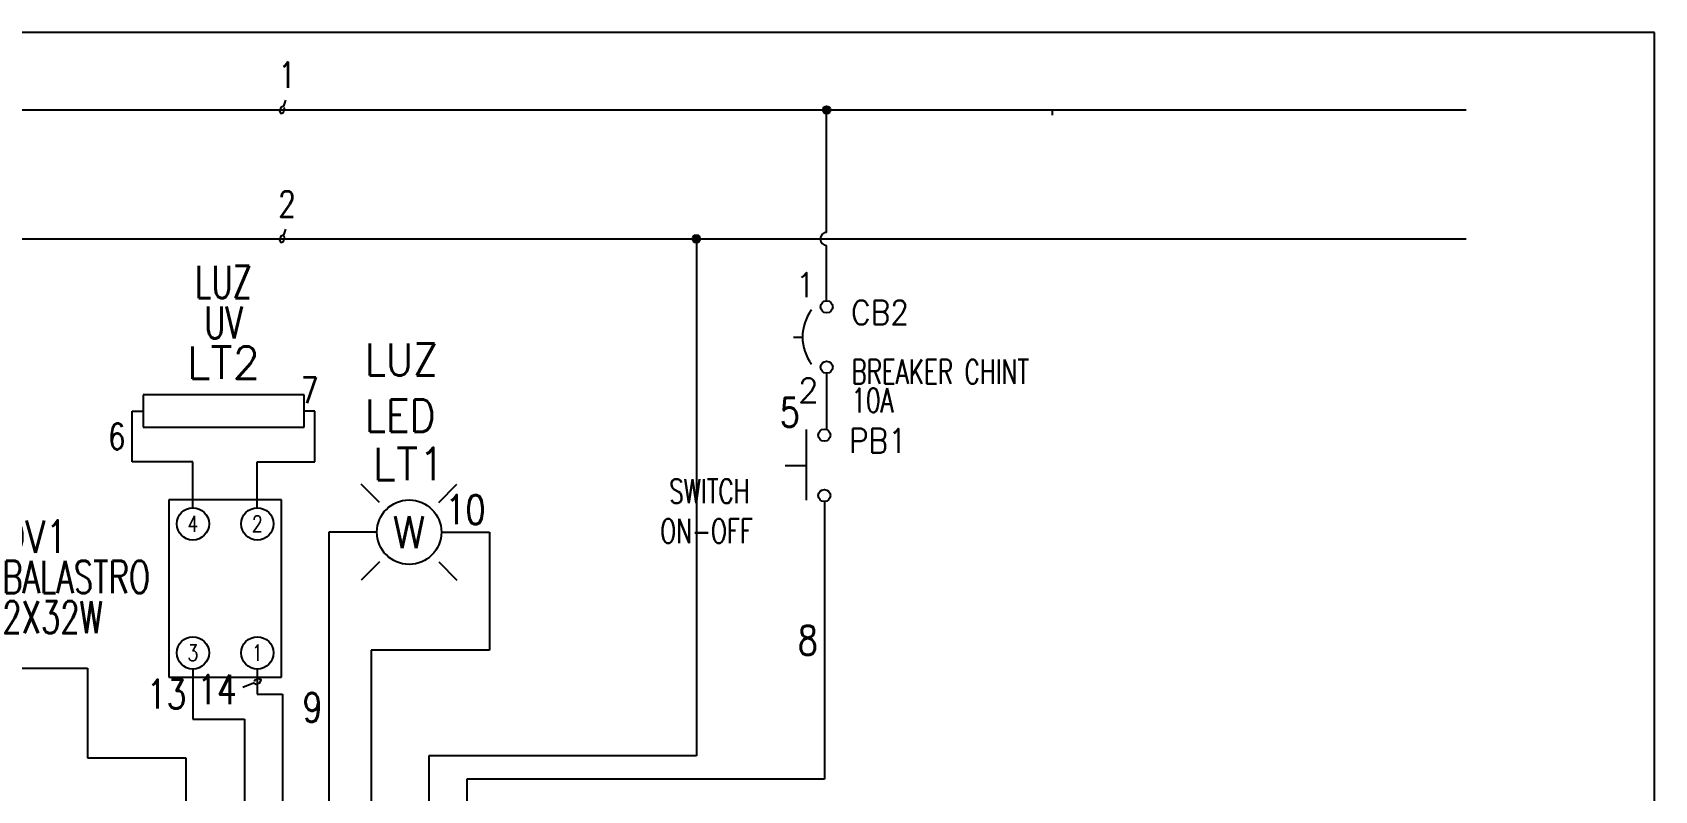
# Model space of a CAD drawing. Header units: millimetres. Extents: x 123.5 to 144.3, y 105.4 to 121.6.
# Drawn here: x 131.67 to 144.26, y 115.71 to 121.59 of the extents above; entities that cross this region are included whole.
import ezdxf
from ezdxf.enums import TextEntityAlignment as Align

# ---------------------------------------------------------------- set-up
doc = ezdxf.new("R2010")
doc.units = ezdxf.units.MM
doc.linetypes.add('HIDDEN2', pattern=[0.1875, 0.125, -0.0625])
for name, color, linetype in [('BLK_12AWG', 7, 'Continuous'), ('DESC', 250, 'Continuous'), ('MISC', 7, 'Continuous'), ('SYMS', 7, 'Continuous'), ('TAGS', 250, 'Continuous'), ('TERMS', 250, 'Continuous'), ('WIRES', 7, 'Continuous')]:
    doc.layers.add(name, color=color, linetype=linetype)
doc.layers.add('WIRENO', color=7, linetype='Continuous', true_color=0x000000)
doc.styles.add('WD', font='romans.shx')

# ---------------------------------------------------------------- blocks, each defined once
blk = doc.blocks.new('WD_WNH')
at = {"linetype": 'Continuous', "style": 'WD', "width": 0.8}
blk.add_attdef('WIRENO', text='', height=0.125, dxfattribs=at).set_placement((0, 0.062), align=Align.CENTER)
at = {"style": 'WD', "flags": 1}
for tag, p in [('W01USER', (0, 0.078)), ('W02USER', (0, 0.07)), ('W03USER', (0, 0.062)), ('W04USER', (0, 0.055)), ('W05USER', (0, 0.047)), ('W06USER', (0, 0.039)), ('W07USER', (0, 0.031)), ('W08USER', (0, 0.023)), ('W09USER', (0, 0.016)), ('W10USER', (0, 0.008))]:
    blk.add_attdef(tag, text='', height=0.005, dxfattribs=at).set_placement(p, align=Align.CENTER)
blk = doc.blocks.new('VPB11')
for p, q in [((-0.0938, 0.1849), (-0.0938, -0.1801)), ((-0.2022, 0), (-0.0938, 0))]:
    blk.add_line(p, q)
for centre in [(0, 0.1562), (0, -0.1562)]:
    blk.add_circle(centre, 0.0312)
at = {"style": 'WD'}
for tag, p, width in [('INST', (0.1269, 0.3902), 0.7), ('LOC', (0.1269, 0.2206), 0.7), ('TAG1', (0.1269, 0.0644), 0.9), ('XREF', (0.1287, -0.09), 0.7), ('DESC1', (0.1287, -0.242), 0.7), ('DESC2', (0.1287, -0.3982), 0.7)]:
    blk.add_attdef(tag, p, '', height=0.125, dxfattribs=dict(at, width=width))
at = {"linetype": 'Continuous', "style": 'WD'}
for tag, height, flags, p in [('TERM01', 0.125, 8, (-0.055, 0.2223)), ('MFG', 0.01, 9, (-0.1421, -0.0881)), ('CAT', 0.01, 9, (-0.1421, -0.0731))]:
    blk.add_attdef(tag, text='', height=height, dxfattribs=dict(at, flags=flags)).set_placement(p, align=Align.RIGHT)
at = {"color": 7, "style": 'WD', "flags": 1}
for tag, p in [('X2TERM01', (0, 0.1875)), ('X8TERM02', (0, -0.1875))]:
    blk.add_attdef(tag, p, '', height=0.0125, dxfattribs=at)
at = {"color": 7, "style": 'WD'}
for tag, p in [('X4LINK', (-0.2656, 0)), ('X1LINK', (0, 0))]:
    blk.add_attdef(tag, p, '', height=0.01, dxfattribs=at)
at = {"style": 'WD'}
for tag, flags, p in [('CONTACT', 1, (-0.1421, -0.0531)), ('FAMILY', 9, (-0.1421, -0.0365))]:
    blk.add_attdef(tag, text='', height=0.01, dxfattribs=dict(at, flags=flags)).set_placement(p, align=Align.RIGHT)
at = {"linetype": 'Continuous', "style": 'WD', "flags": 9}
blk.add_attdef('ASSYCODE', text='', height=0.01, dxfattribs=at).set_placement((-0.1551, -0.1064), align=Align.CENTER)
at = {"linetype": 'Continuous', "style": 'WD', "flags": 8}
blk.add_attdef('TERM02', text='', height=0.125, dxfattribs=at).set_placement((-0.0407, -0.2291), align=Align.TOP_RIGHT)
blk = doc.blocks.new('VCB1')
at = {"linetype": 'HIDDEN2'}
blk.add_line((-0.1712, 0), (-0.125, 0), dxfattribs=at)
for centre in [(0, 0.1562), (0, -0.1562)]:
    blk.add_circle(centre, 0.0312)
blk.add_arc((0.1094, 0), 0.2344, 143.1301, 216.8699)
at = {"style": 'WD'}
for tag, p, width in [('INST', (0.2188, 0.3883), 0.7), ('LOC', (0.2188, 0.2188), 0.7), ('TAG1', (0.1269, 0.0644), 0.9), ('XREF', (0.1287, -0.09), 0.7), ('DESC1', (0.1287, -0.242), 0.7), ('DESC2', (0.1287, -0.3893), 0.7)]:
    blk.add_attdef(tag, p, '', height=0.125, dxfattribs=dict(at, width=width))
at = {"linetype": 'Continuous', "style": 'WD'}
for tag, height, flags, p in [('TERM01', 0.125, 8, (-0.055, 0.2066)), ('MFG', 0.01, 9, (-0.1421, -0.0881)), ('CAT', 0.01, 9, (-0.1421, -0.0731))]:
    blk.add_attdef(tag, text='', height=height, dxfattribs=dict(at, flags=flags)).set_placement(p, align=Align.RIGHT)
at = {"style": 'WD', "width": 0.7}
blk.add_attdef('RATING1', text='', height=0.125, dxfattribs=at).set_placement((-0.1875, 0.0625), align=Align.RIGHT)
at = {"color": 7, "style": 'WD', "flags": 1}
for tag, p in [('X2TERM01', (0, 0.1875)), ('X8TERM02', (0, -0.1875))]:
    blk.add_attdef(tag, p, '', height=0.0125, dxfattribs=at)
at = {"color": 7, "style": 'WD'}
for tag, p in [('X4LINK', (-0.25, 0)), ('X1LINK', (0, 0))]:
    blk.add_attdef(tag, p, '', height=0.01, dxfattribs=at)
at = {"style": 'WD', "flags": 9}
for tag, p in [('FAMILY', (-0.1421, -0.0365)), ('CONTACT', (-0.1288, -0.1291))]:
    blk.add_attdef(tag, text='', height=0.01, dxfattribs=at).set_placement(p, align=Align.RIGHT)
at = {"linetype": 'Continuous', "style": 'WD', "flags": 9}
blk.add_attdef('ASSYCODE', text='', height=0.01, dxfattribs=at).set_placement((-0.1533, -0.1061), align=Align.CENTER)
at = {"linetype": 'Continuous', "style": 'WD', "flags": 8}
blk.add_attdef('TERM02', text='', height=0.125, dxfattribs=at).set_placement((-0.0407, -0.2134), align=Align.TOP_RIGHT)
blk = doc.blocks.new('VDV1TFL')
for p, q in [((-0.3438, 0.3438), (-0.3438, -0.3438)), ((0.0938, 0.3438), (-0.3438, 0.3438)), ((0.0938, -0.3438), (0.0938, 0.3438)), ((-0.3438, -0.3438), (0.0938, -0.3438))]:
    blk.add_line(p, q)
for centre in [(-0.25, 0.25), (0, 0.25), (-0.25, -0.25), (0, -0.25)]:
    blk.add_circle(centre, 0.0625)
at = {"style": 'WD', "width": 0.7}
for tag, p in [('INST', (-0.1195, 0.5446)), ('LOC', (-0.1195, 0.375)), ('RATING2', (-0.125, -0.1562))]:
    blk.add_attdef(tag, text='', height=0.125, dxfattribs=at).set_placement(p, align=Align.CENTER)
at = {"style": 'WD', "flags": 1}
for tag, p in [('X2TERM04', (-0.25, 0.3125)), ('X2TERM02', (0, 0.3125)), ('X4TERM04', (-0.3125, 0.25)), ('X1TERM02', (0.0625, 0.25)), ('X4TERM03', (-0.3125, -0.25)), ('X1TERM01', (0.0625, -0.25)), ('X8TERM03', (-0.25, -0.3125)), ('X8TERM01', (0, -0.3125))]:
    blk.add_attdef(tag, p, '', height=0.0125, dxfattribs=at)
at = {"linetype": 'Continuous', "style": 'WD', "width": 0.8, "flags": 8}
for tag, p in [('TERM04', (-0.25, 0.25)), ('TERM02', (0, 0.25)), ('TERM03', (-0.25, -0.25)), ('TERM01', (0, -0.25))]:
    blk.add_attdef(tag, text='', height=0.0625, dxfattribs=at).set_placement(p, align=Align.MIDDLE)
at = {"style": 'WD'}
for tag, p, width in [('TAG1', (0.1719, 0.0774), 0.8), ('DESC1', (0.1719, -0.0789), 0.7), ('DESC2', (0.1719, -0.2351), 0.7), ('XREF', (0.1719, -0.3914), 0.7)]:
    blk.add_attdef(tag, p, '', height=0.125, dxfattribs=dict(at, width=width))
at = {"style": 'WD', "width": 0.7}
blk.add_attdef('RATING1', text='', height=0.125, dxfattribs=at).set_placement((-0.125, 0.0625), align=Align.MIDDLE)
at = {"linetype": 'Continuous', "style": 'WD', "flags": 9}
blk.add_attdef('ASSYCODE', text='', height=0.01, dxfattribs=at).set_placement((-0.125, -0.125), align=Align.CENTER)
at = {"style": 'WD', "flags": 9}
blk.add_attdef('FAMILY', text='', height=0.01, dxfattribs=at).set_placement((-0.1303, -0.0802), align=Align.CENTER)
at = {"linetype": 'Continuous', "style": 'WD', "flags": 1}
for tag, p in [('MFG', (-0.125, -0.1096)), ('CAT', (-0.125, -0.0907))]:
    blk.add_attdef(tag, text='', height=0.01, dxfattribs=at).set_placement(p, align=Align.MIDDLE)
blk = doc.blocks.new('HLT1W')
for p, q in [((-0.1149, 0.1149), (-0.1856, 0.1856)), ((0.1149, 0.1149), (0.1856, 0.1856)), ((-0.1149, -0.1149), (-0.1856, -0.1856)), ((0.1149, -0.1149), (0.1856, -0.1856))]:
    blk.add_line(p, q)
blk.add_circle((0, 0), 0.125)
at = {"style": 'WD', "width": 0.7}
for tag, p in [('INST', (0.0055, 0.5282)), ('LOC', (0.0055, 0.3586))]:
    blk.add_attdef(tag, text='', height=0.125, dxfattribs=at).set_placement(p, align=Align.CENTER)
at = {"style": 'WD'}
blk.add_attdef('TAG1', text='', height=0.125, dxfattribs=at).set_placement((0, 0.2024), align=Align.CENTER)
at = {"style": 'WD', "flags": 9}
blk.add_attdef('FAMILY', text='', height=0.01, dxfattribs=at).set_placement((-0.0053, 0.1606), align=Align.CENTER)
at = {"linetype": 'Continuous', "style": 'WD', "flags": 1}
for tag, p in [('CAT', (0, 0.1403)), ('MFG', (0, 0.1208))]:
    blk.add_attdef(tag, text='', height=0.01, dxfattribs=at).set_placement(p, align=Align.MIDDLE)
at = {"linetype": 'Continuous', "style": 'WD', "flags": 9}
blk.add_attdef('ASSYCODE', text='', height=0.01, dxfattribs=at).set_placement((-0.001, 0.0957), align=Align.CENTER)
at = {"style": 'WD'}
for tag, p, width in [('DESC1', (1.125, 0), 0.9), ('WDTAGALT', (1.125, -0.3125), 0.7)]:
    blk.add_attdef(tag, p, '', height=0.125, dxfattribs=dict(at, width=width))
blk.add_attdef('COLOR', text='', height=0.125, dxfattribs=at).set_placement((0, 0), align=Align.MIDDLE)
at = {"style": 'WD', "flags": 1}
for tag, p in [('X4TERM01', (-0.125, 0)), ('X1TERM02', (0.125, 0))]:
    blk.add_attdef(tag, p, '', height=0.0125, dxfattribs=at)
at = {"linetype": 'Continuous', "style": 'WD', "flags": 8}
blk.add_attdef('TERM01', text='', height=0.125, dxfattribs=at).set_placement((-0.175, -0.0314), align=Align.TOP_RIGHT)
blk.add_attdef('TERM02', text='', height=0.125, dxfattribs=at).set_placement((0.175, -0.0314), align=Align.TOP_LEFT)
at = {"style": 'WD', "width": 0.9}
blk.add_attdef('DESC2', text='', height=0.125, dxfattribs=at).set_placement((1.125, -0.0312), align=Align.TOP_LEFT)
blk = doc.blocks.new('HLT1ENC')
for p, q in [((-0.3125, 0.0625), (-0.3125, -0.0625)), ((0.3125, 0.0625), (-0.3125, 0.0625)), ((0.3125, -0.0625), (0.3125, 0.0625)), ((-0.3125, -0.0625), (0.3125, -0.0625))]:
    blk.add_line(p, q)
at = {"style": 'WD', "width": 0.7}
for tag, p in [('INST', (0, 0.7633)), ('LOC', (0, 0.5937)), ('DESC1', (0, 0.4375)), ('DESC2', (0, 0.2812))]:
    blk.add_attdef(tag, text='', height=0.125, dxfattribs=at).set_placement(p, align=Align.CENTER)
at = {"style": 'WD'}
blk.add_attdef('TAG1', text='', height=0.125, dxfattribs=at).set_placement((0, 0.125), align=Align.CENTER)
for tag, p, height, flags in [('FAMILY', (0.3297, 0.1523), 0.01, 9), ('X4TERM01', (-0.3125, 0), 0.0125, 1), ('X1TERM02', (0.3125, 0), 0.0125, 1)]:
    blk.add_attdef(tag, p, '', height=height, dxfattribs=dict(at, flags=flags))
at = {"linetype": 'Continuous', "style": 'WD', "flags": 9}
for tag, p in [('ASSYCODE', (0.355, 0.0714)), ('MFG', (0.3528, 0.0887)), ('CAT', (0.3547, 0.1082))]:
    blk.add_attdef(tag, text='', height=0.01, dxfattribs=at).set_placement(p, align=Align.CENTER)
at = {"linetype": 'Continuous', "style": 'WD', "flags": 8}
blk.add_attdef('TERM01', text='', height=0.125, dxfattribs=at).set_placement((-0.4062, -0.0314), align=Align.TOP_RIGHT)
blk.add_attdef('TERM02', text='', height=0.125, dxfattribs=at).set_placement((0.4062, -0.0314), align=Align.TOP_LEFT)
blk = doc.blocks.new('WDDOT')
for radius in [0.03, 0.0187, 0.00929]:
    blk.add_circle((0, 0), radius)
blk = doc.blocks.new('WD_WNV')
at = {"linetype": 'Continuous', "style": 'WD', "width": 0.8}
blk.add_attdef('WIRENO', text='', height=0.125, dxfattribs=at).set_placement((-0.05, 0), align=Align.MIDDLE_RIGHT)
at = {"style": 'WD', "flags": 1}
for tag, p in [('W01USER', (-0.062, 0.094)), ('W02USER', (-0.062, 0.086)), ('W03USER', (-0.062, 0.078)), ('W04USER', (-0.062, 0.07)), ('W05USER', (-0.062, 0.062)), ('W06USER', (-0.062, 0.055)), ('W07USER', (-0.062, 0.047)), ('W08USER', (-0.062, 0.039)), ('W09USER', (-0.062, 0.031)), ('W10USER', (-0.062, 0.023))]:
    blk.add_attdef(tag, text='', height=0.005, dxfattribs=at).set_placement(p, align=Align.CENTER)

msp = doc.modelspace()

# ---------------------------------------------------------------- linework, layer by layer
at = {"color": 7, "linetype": 'Continuous'}
for p, q in [((144.256, 121.59), (123.506, 121.59)), ((144.256, 105.405), (144.256, 121.59))]:
    msp.add_line(p, q, dxfattribs=at)
at = {"layer": 'BLK_12AWG'}
for p, q in [((124.418, 120.99), (142.793, 120.99)), ((137.831, 120.04), (137.831, 120.99)), ((139.584, 120.949), (139.584, 120.99)), ((124.418, 119.99), (142.793, 119.99)), ((136.82, 119.99), (136.82, 115.981)), ((137.831, 119.51), (137.831, 119.94)), ((136.82, 115.981), (134.745, 115.981)), ((134.745, 115.981), (134.745, 115.041))]:
    msp.add_line(p, q, dxfattribs=at)
msp.add_arc((137.831, 119.99), 0.05, 90, 270, dxfattribs=at)
at = {"layer": 'WIRENO'}
for points in [[(133.631, 121.065), (133.616, 121.02), (133.596, 121.01), (133.586, 120.98), (133.596, 120.961), (133.616, 120.971), (133.625, 121), (133.621, 121.01)], [(133.631, 120.065), (133.616, 120.02), (133.596, 120.01), (133.586, 119.98), (133.596, 119.961), (133.616, 119.971), (133.625, 120), (133.621, 120.01)], [(133.301, 116.514), (133.384, 116.547), (133.404, 116.538), (133.433, 116.549), (133.442, 116.57), (133.421, 116.578), (133.392, 116.567), (133.388, 116.557)]]:
    msp.add_lwpolyline(points, dxfattribs=at)
at = {"layer": 'WIRES'}
for p, q in [((137.831, 118.948), (137.831, 118.516)), ((132.441, 118.262), (132.441, 118.655)), ((132.441, 118.655), (132.526, 118.655)), ((133.86, 118.655), (133.776, 118.655)), ((133.86, 118.262), (133.86, 118.655)), ((132.913, 118.262), (132.441, 118.262)), ((132.913, 117.905), (132.913, 118.262)), ((133.413, 117.905), (133.413, 118.262)), ((133.413, 118.262), (133.86, 118.262)), ((137.813, 117.953), (137.813, 115.802)), ((134.341, 117.716), (133.969, 117.716)), ((133.969, 117.716), (133.969, 114.999)), ((134.841, 117.716), (135.215, 117.716)), ((135.215, 117.716), (135.215, 116.8)), ((135.215, 116.8), (134.297, 116.8)), ((134.297, 116.8), (134.297, 115.054)), ((130.966, 116.662), (132.095, 116.662)), ((132.095, 116.662), (132.095, 115.966)), ((132.913, 116.655), (132.913, 116.265)), ((133.413, 116.655), (133.413, 116.461)), ((133.413, 116.461), (133.609, 116.461)), ((133.609, 116.461), (133.609, 114.923)), ((132.913, 116.265), (133.314, 116.265)), ((133.314, 116.265), (133.314, 114.999)), ((132.095, 115.966), (132.858, 115.966)), ((132.858, 115.966), (132.858, 115.015)), ((137.813, 115.802), (135.038, 115.802)), ((135.038, 115.802), (135.038, 115.01))]:
    msp.add_line(p, q, dxfattribs=at)

# ---------------------------------------------------------------- block references
at = {"layer": 'SYMS'}
for p in [(137.831, 120.99), (136.82, 119.99)]:
    msp.add_blockref('WDDOT', p, dxfattribs=at)
ref = msp.add_blockref('HLT1ENC', (133.151, 118.655), dxfattribs=dict(at, xscale=2, yscale=2, zscale=2))
ref.add_attrib('DESC2', 'UV', dxfattribs={"layer": 'DESC', "height": 0.25, "style": 'WD', "width": 0.7}).set_placement((133.151, 119.217), align=Align.CENTER)
ref.add_attrib('DESC1', 'LUZ', dxfattribs={"layer": 'DESC', "height": 0.25, "style": 'WD', "width": 0.7}).set_placement((133.151, 119.53), align=Align.CENTER)
ref.add_attrib('TAG1', 'LT2', dxfattribs={"layer": 'TAGS', "height": 0.25, "style": 'WD'}).set_placement((133.151, 118.905), align=Align.CENTER)
ref = msp.add_blockref('VCB1', (137.831, 119.229), dxfattribs=dict(at, xscale=1.5, yscale=1.5, zscale=1.5))
ref.add_attrib('DESC2', '10A', (138.024, 118.645), dxfattribs={"layer": 'DESC', "height": 0.1875, "style": 'WD', "width": 0.7})
ref.add_attrib('DESC1', 'BREAKER CHINT', (138.024, 118.866), dxfattribs={"layer": 'DESC', "height": 0.1875, "style": 'WD', "width": 0.7})
ref.add_attrib('TAG1', 'CB2', (138.021, 119.326), dxfattribs={"layer": 'TAGS', "height": 0.1875, "style": 'WD', "width": 0.9})
ref.add_attrib('TERM02', '2', dxfattribs={"layer": 'TERMS', "linetype": 'Continuous', "height": 0.188, "style": 'WD', "flags": 8}).set_placement((137.77, 118.909), align=Align.TOP_RIGHT)
ref.add_attrib('TERM01', '1', dxfattribs={"layer": 'TERMS', "linetype": 'Continuous', "height": 0.188, "style": 'WD', "flags": 8}).set_placement((137.748, 119.539), align=Align.RIGHT)
ref = msp.add_blockref('HLT1W', (134.591, 117.716), dxfattribs=dict(at, xscale=2, yscale=2, zscale=2))
ref.add_attrib('DESC2', 'LED', dxfattribs={"layer": 'DESC', "height": 0.25, "style": 'WD', "width": 0.9}).set_placement((134.247, 118.745), align=Align.TOP_LEFT)
ref.add_attrib('DESC1', 'LUZ', (134.247, 118.93), dxfattribs={"layer": 'DESC', "height": 0.25, "style": 'WD', "width": 0.9})
ref.add_attrib('TAG1', 'LT1', dxfattribs={"layer": 'TAGS', "height": 0.25, "style": 'WD'}).set_placement((134.591, 118.12), align=Align.CENTER)
ref.add_attrib('COLOR', 'W', dxfattribs={"layer": 'MISC', "height": 0.25, "style": 'WD'}).set_placement((134.591, 117.716), align=Align.MIDDLE)
ref = msp.add_blockref('VPB11', (137.813, 118.234), dxfattribs=dict(at, xscale=1.5, yscale=1.5, zscale=1.5))
ref.add_attrib('DESC2', 'ON-OFF', (136.539, 117.631), dxfattribs={"layer": 'DESC', "height": 0.1875, "style": 'WD', "width": 0.7})
ref.add_attrib('DESC1', 'SWITCH', (136.609, 117.94), dxfattribs={"layer": 'DESC', "height": 0.1875, "style": 'WD', "width": 0.7})
ref.add_attrib('TAG1', 'PB1', (138.004, 118.331), dxfattribs={"layer": 'TAGS', "height": 0.1875, "style": 'WD', "width": 0.9})
ref = msp.add_blockref('VDV1TFL', (133.413, 117.28), dxfattribs=dict(at, xscale=2, yscale=2, zscale=2))
ref.add_attrib('TERM03', '3', dxfattribs={"layer": 'TERMS', "linetype": 'Continuous', "height": 0.125, "style": 'WD', "width": 0.8, "flags": 8}).set_placement((132.913, 116.78), align=Align.MIDDLE)
ref.add_attrib('DESC1', 'BALASTRO', (131.434, 117.244), dxfattribs={"layer": 'DESC', "height": 0.25, "style": 'WD', "width": 0.7})
ref.add_attrib('DESC2', '2X32W', (131.434, 116.932), dxfattribs={"layer": 'DESC', "height": 0.25, "style": 'WD', "width": 0.7})
ref.add_attrib('TERM04', '4', dxfattribs={"layer": 'TERMS', "linetype": 'Continuous', "height": 0.125, "style": 'WD', "width": 0.8, "flags": 8}).set_placement((132.913, 117.78), align=Align.MIDDLE)
ref.add_attrib('TERM02', '2', dxfattribs={"layer": 'TERMS', "linetype": 'Continuous', "height": 0.125, "style": 'WD', "width": 0.8, "flags": 8}).set_placement((133.413, 117.78), align=Align.MIDDLE)
ref.add_attrib('TERM01', '1', dxfattribs={"layer": 'TERMS', "linetype": 'Continuous', "height": 0.125, "style": 'WD', "width": 0.8, "flags": 8}).set_placement((133.413, 116.78), align=Align.MIDDLE)
ref.add_attrib('TAG1', 'DV1', (131.434, 117.557), dxfattribs={"layer": 'TAGS', "height": 0.25, "style": 'WD', "width": 0.8})
at = {"layer": 'WIRENO'}
ref = msp.add_blockref('WD_WNH', (133.606, 120.99), dxfattribs=at)
ref.add_attrib('WIRENO', '1', dxfattribs={"linetype": 'Continuous', "height": 0.2, "style": 'WD', "width": 0.8}).set_placement((133.643, 121.101), align=Align.BOTTOM_CENTER)
ref = msp.add_blockref('WD_WNH', (133.606, 119.99), dxfattribs=at)
ref.add_attrib('WIRENO', '2', dxfattribs={"linetype": 'Continuous', "height": 0.2, "style": 'WD', "width": 0.8}).set_placement((133.643, 120.101), align=Align.BOTTOM_CENTER)
ref = msp.add_blockref('WD_WNH', (133.818, 118.655), dxfattribs=at)
ref.add_attrib('WIRENO', '7', dxfattribs={"linetype": 'Continuous', "height": 0.2, "style": 'WD', "width": 0.8}).set_placement((133.818, 118.717), align=Align.CENTER)
ref = msp.add_blockref('WD_WNV', (137.673, 118.645), dxfattribs=at)
ref.add_attrib('WIRENO', '5', dxfattribs={"linetype": 'Continuous', "height": 0.225, "style": 'WD', "width": 0.8}).set_placement((137.623, 118.645), align=Align.MIDDLE_RIGHT)
ref = msp.add_blockref('WD_WNV', (132.441, 118.458), dxfattribs=at)
ref.add_attrib('WIRENO', '6', dxfattribs={"linetype": 'Continuous', "height": 0.2, "style": 'WD', "width": 0.8}).set_placement((132.391, 118.458), align=Align.MIDDLE_RIGHT)
ref = msp.add_blockref('WD_WNH', (135.028, 117.716), dxfattribs=at)
ref.add_attrib('WIRENO', '10', dxfattribs={"linetype": 'Continuous', "height": 0.225, "style": 'WD', "width": 0.8}).set_placement((135.028, 117.778), align=Align.CENTER)
ref = msp.add_blockref('WD_WNV', (137.813, 116.878), dxfattribs=at)
ref.add_attrib('WIRENO', '8', dxfattribs={"linetype": 'Continuous', "height": 0.225, "style": 'WD', "width": 0.8}).set_placement((137.763, 116.878), align=Align.MIDDLE_RIGHT)
ref = msp.add_blockref('WD_WNV', (132.913, 116.46), dxfattribs=at)
ref.add_attrib('WIRENO', '13', dxfattribs={"linetype": 'Continuous', "height": 0.225, "style": 'WD', "width": 0.8}).set_placement((132.863, 116.46), align=Align.MIDDLE_RIGHT)
ref = msp.add_blockref('WD_WNV', (133.413, 116.558), dxfattribs=at)
ref.add_attrib('WIRENO', '14', dxfattribs={"linetype": 'Continuous', "height": 0.225, "style": 'WD', "width": 0.8}).set_placement((133.254, 116.496), align=Align.MIDDLE_RIGHT)
ref = msp.add_blockref('WD_WNV', (133.969, 116.357), dxfattribs=at)
ref.add_attrib('WIRENO', '9', dxfattribs={"linetype": 'Continuous', "height": 0.225, "style": 'WD', "width": 0.8}).set_placement((133.919, 116.357), align=Align.MIDDLE_RIGHT)

doc.saveas('drawing.dxf')
